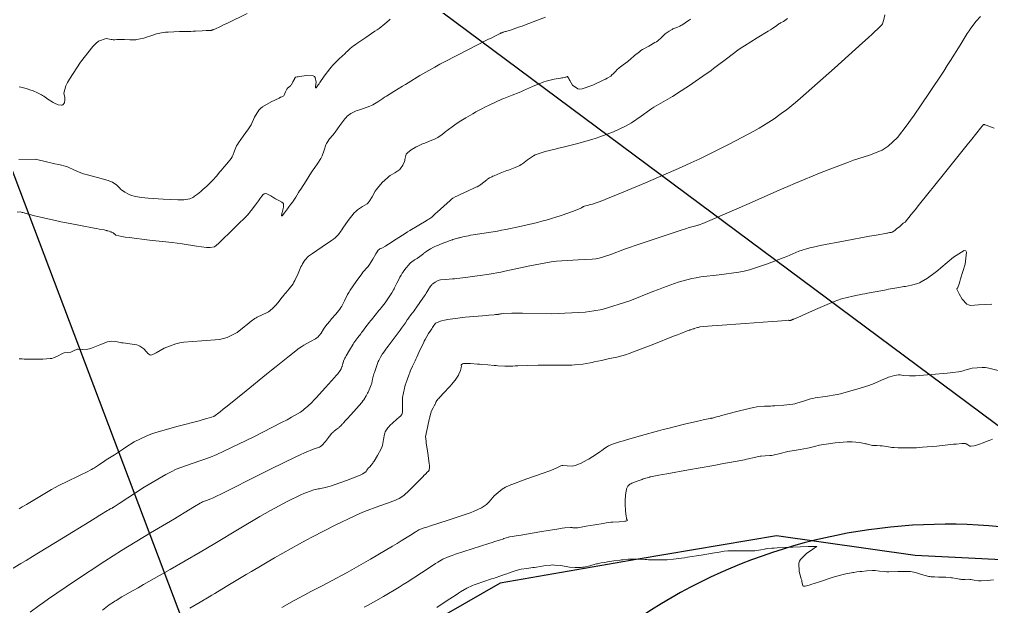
# Model space of a CAD drawing. Header units: millimetres. Extents: x 837477 to 838477, y 1189014 to 1191014.
# Drawn here: x 837580.4 to 837781.7, y 1190200.3 to 1190321.9 of the extents above; entities that cross this region are included whole.
import ezdxf

# ---------------------------------------------------------------- set-up
doc = ezdxf.new("R2010")
doc.units = ezdxf.units.MM
doc.header["$LTSCALE"] = 0.3
doc.layers.add('COTAS 10', color=252, linetype='Continuous', lineweight=9)
doc.layers.add('LINEA_DE_CEROS', color=61, linetype='Continuous')
doc.layers.add('VIA_Curvas', color=7, linetype='Continuous')

msp = doc.modelspace()

# ---------------------------------------------------------------- linework, layer by layer
at = {"layer": 'COTAS 10'}
for points in [[(837578.188, 1190207.7), (837580.732, 1190209.224), (837581.834, 1190209.894), (837583.109, 1190210.672), (837589.149, 1190214.375), (837594.967, 1190217.951), (837596.101, 1190218.648), (837597.029, 1190219.217), (837598.659, 1190220.216), (837598.917, 1190220.366), (837598.98, 1190220.401), (837599.039, 1190220.433), (837599.22, 1190220.525), (837599.364, 1190220.592), (837599.399, 1190220.609), (837599.431, 1190220.624), (837599.531, 1190220.673), (837599.617, 1190220.719), (837599.665, 1190220.747), (837599.75, 1190220.803), (837599.841, 1190220.864), (837599.868, 1190220.882), (837599.896, 1190220.901), (837600.005, 1190220.971), (837601.035, 1190221.639), (837606.263, 1190225.029), (837610.697, 1190227.674), (837611.8, 1190228.245), (837612.849, 1190228.745), (837616.187, 1190229.964), (837619.96, 1190231.271), (837621.283, 1190231.826), (837622.726, 1190232.465), (837628.943, 1190235.468), (837634.681, 1190238.408), (837635.822, 1190239.007), (837636.769, 1190239.512), (837638.571, 1190240.559), (837639.124, 1190241.008), (837639.283, 1190241.137), (837639.445, 1190241.267), (837640.049, 1190241.754), (837640.999, 1190242.656), (837641.378, 1190243.048), (837641.808, 1190243.502), (837643.781, 1190245.658), (837645.651, 1190247.756), (837646.017, 1190248.173), (837646.316, 1190248.52), (837646.845, 1190249.182), (837646.943, 1190249.385), (837646.97, 1190249.443), (837646.998, 1190249.501), (837647.095, 1190249.716), (837647.185, 1190249.943), (837647.206, 1190250.009), (837647.227, 1190250.076), (837647.289, 1190250.332), (837647.357, 1190250.619), (837647.381, 1190250.706), (837647.408, 1190250.796), (837647.522, 1190251.151), (837647.784, 1190251.72), (837647.903, 1190251.946), (837648.043, 1190252.202), (837648.717, 1190253.373), (837649.477, 1190254.611), (837649.671, 1190254.909), (837649.858, 1190255.187), (837650.472, 1190256.033), (837651.072, 1190256.803), (837651.249, 1190257.035), (837651.432, 1190257.274), (837652.133, 1190258.203), (837652.875, 1190259.173), (837653.083, 1190259.437), (837653.293, 1190259.7), (837654.059, 1190260.636), (837654.843, 1190261.596), (837655.063, 1190261.874), (837655.285, 1190262.158), (837656.098, 1190263.226), (837656.815, 1190264.213), (837656.977, 1190264.445), (837657.123, 1190264.66), (837657.515, 1190265.285), (837657.849, 1190265.9), (837657.957, 1190266.108), (837658.073, 1190266.332), (837658.551, 1190267.275), (837659.002, 1190268.169), (837659.1, 1190268.362), (837659.188, 1190268.531), (837659.409, 1190268.943), (837659.653, 1190269.316), (837659.755, 1190269.46), (837659.872, 1190269.622), (837660.416, 1190270.353), (837661.005, 1190271.084), (837661.15, 1190271.246), (837661.287, 1190271.389), (837661.715, 1190271.758), (837662.059, 1190271.982), (837662.142, 1190272.033), (837662.221, 1190272.08), (837662.463, 1190272.213), (837662.758, 1190272.397), (837662.87, 1190272.476), (837662.995, 1190272.569), (837663.559, 1190273.006), (837664.102, 1190273.434), (837664.215, 1190273.521), (837664.31, 1190273.594), (837664.519, 1190273.744), (837664.736, 1190273.873), (837664.837, 1190273.933), (837664.956, 1190274.004), (837665.532, 1190274.349), (837666.139, 1190274.701), (837666.277, 1190274.777), (837666.402, 1190274.844), (837666.744, 1190275.005), (837667.134, 1190275.154), (837667.288, 1190275.213), (837667.464, 1190275.279), (837668.266, 1190275.582), (837669.065, 1190275.884), (837669.238, 1190275.949), (837669.39, 1190276.007), (837669.764, 1190276.152), (837670.045, 1190276.252), (837670.138, 1190276.282), (837670.237, 1190276.312), (837670.65, 1190276.431), (837671.168, 1190276.572), (837671.334, 1190276.617), (837671.509, 1190276.664), (837672.22, 1190276.855), (837673.363, 1190277.095), (837673.81, 1190277.174), (837674.313, 1190277.257), (837676.604, 1190277.604), (837679.409, 1190278.056), (837680.237, 1190278.207), (837681.087, 1190278.369), (837684.344, 1190279.045), (837687.678, 1190279.846), (837688.576, 1190280.086), (837689.464, 1190280.335), (837692.583, 1190281.3), (837695.081, 1190282.16), (837695.578, 1190282.342), (837695.99, 1190282.5), (837696.775, 1190282.867), (837697.04, 1190283.053), (837697.125, 1190283.097), (837697.215, 1190283.137), (837697.582, 1190283.255), (837698.049, 1190283.368), (837698.202, 1190283.405), (837698.366, 1190283.445), (837699.046, 1190283.613), (837701.18, 1190284.404), (837702.261, 1190284.837), (837703.555, 1190285.363), (837710, 1190288.035), (837717.448, 1190291.266), (837719.374, 1190292.145), (837721.242, 1190293.017), (837727.497, 1190296.109), (837732.473, 1190298.76), (837733.535, 1190299.354), (837734.459, 1190299.887), (837736.655, 1190301.307), (837737.83, 1190302.205), (837738.111, 1190302.41), (837738.373, 1190302.595), (837739.158, 1190303.106), (837741.092, 1190304.673), (837742.078, 1190305.525), (837743.26, 1190306.558), (837749.156, 1190311.799), (837754.958, 1190317.01), (837756.08, 1190318.024), (837756.993, 1190318.852), (837758.544, 1190320.297), (837758.7, 1190320.49), (837758.734, 1190320.53), (837758.764, 1190320.563), (837758.839, 1190320.634), (837758.891, 1190320.676), (837758.906, 1190320.692), (837758.921, 1190320.71), (837758.979, 1190320.787), (837759.038, 1190320.887), (837759.053, 1190320.918), (837759.069, 1190320.951), (837759.125, 1190321.083), (837759.231, 1190321.436), (837759.278, 1190321.608), (837759.333, 1190321.812), (837759.597, 1190322.819)], [(837579.93, 1190281.929), (837580.583, 1190282.004), (837580.982, 1190281.91), (837581.072, 1190281.889), (837581.153, 1190281.871), (837581.372, 1190281.827), (837581.537, 1190281.785), (837581.585, 1190281.769), (837581.633, 1190281.75), (837581.814, 1190281.664), (837582.478, 1190281.466), (837582.831, 1190281.377), (837583.257, 1190281.272), (837585.407, 1190280.768), (837588.18, 1190280.16), (837588.999, 1190279.99), (837589.841, 1190279.818), (837593.067, 1190279.191), (837595.866, 1190278.665), (837596.438, 1190278.558), (837596.923, 1190278.467), (837597.942, 1190278.278), (837598.375, 1190278.185), (837598.49, 1190278.156), (837598.603, 1190278.125), (837598.994, 1190278), (837599.347, 1190277.866), (837599.436, 1190277.829), (837599.521, 1190277.792), (837599.796, 1190277.66), (837600.041, 1190277.511), (837600.107, 1190277.463), (837600.173, 1190277.413), (837600.404, 1190277.209), (837601.606, 1190276.919), (837602.283, 1190276.815), (837603.11, 1190276.7), (837607.34, 1190276.197), (837611.999, 1190275.652), (837613.096, 1190275.512), (837614.11, 1190275.375), (837617.075, 1190274.917), (837619.118, 1190274.638), (837619.551, 1190274.615), (837619.926, 1190274.616), (837620.8, 1190274.812), (837621.619, 1190275.506), (837621.959, 1190275.82), (837622.348, 1190276.187), (837624.165, 1190277.955), (837625.921, 1190279.687), (837626.272, 1190280.032), (837626.564, 1190280.319), (837627.134, 1190280.87), (837627.292, 1190281.015), (837627.324, 1190281.046), (837627.352, 1190281.072), (837627.415, 1190281.136), (837627.509, 1190281.246), (837627.558, 1190281.302), (837627.616, 1190281.369), (837627.907, 1190281.703), (837628.332, 1190282.22), (837628.475, 1190282.402), (837628.628, 1190282.601), (837629.274, 1190283.46), (837629.913, 1190284.325), (837630.062, 1190284.528), (837630.199, 1190284.715), (837630.593, 1190285.259), (837630.898, 1190285.612), (837630.979, 1190285.678), (837631.058, 1190285.73), (837631.331, 1190285.806), (837631.659, 1190285.725), (837631.773, 1190285.679), (837631.897, 1190285.622), (837632.43, 1190285.328), (837633.055, 1190284.961), (837633.237, 1190284.858), (837633.423, 1190284.754), (837634.129, 1190284.372), (837634.718, 1190284.028), (837634.83, 1190283.948), (837634.921, 1190283.874), (837635.065, 1190283.662), (837635.063, 1190283.468), (837635.062, 1190283.405), (837635.06, 1190283.339), (837635.048, 1190283.07), (837634.99, 1190282.674), (837634.959, 1190282.529), (837634.921, 1190282.368), (837634.727, 1190281.659), (837634.669, 1190281.189), (837634.716, 1190281.18), (837634.791, 1190281.223), (837635.288, 1190281.814), (837635.902, 1190282.655), (837636.05, 1190282.855), (837636.189, 1190283.042), (837636.609, 1190283.599), (837636.979, 1190284.108), (837637.085, 1190284.263), (837637.193, 1190284.426), (837637.599, 1190285.065), (837638.181, 1190285.999), (837638.4, 1190286.347), (837638.646, 1190286.734), (837639.742, 1190288.453), (837640.886, 1190290.213), (837641.162, 1190290.626), (837641.419, 1190291.005), (837642.198, 1190292.106), (837642.794, 1190293.057), (837642.937, 1190293.343), (837643.07, 1190293.639), (837643.466, 1190294.79), (837643.848, 1190295.887), (837643.97, 1190296.15), (837644.1, 1190296.394), (837644.633, 1190297.125), (837645.312, 1190297.928), (837645.535, 1190298.217), (837645.774, 1190298.535), (837646.761, 1190299.926), (837647.77, 1190301.269), (837648.021, 1190301.557), (837648.261, 1190301.809), (837649.029, 1190302.417), (837649.853, 1190302.8), (837650.127, 1190302.91), (837650.423, 1190303.021), (837651.658, 1190303.437), (837652.941, 1190303.907), (837653.266, 1190304.051), (837653.578, 1190304.202), (837654.595, 1190304.801), (837655.667, 1190305.515), (837656.014, 1190305.739), (837656.382, 1190305.973), (837657.892, 1190306.914), (837659.728, 1190308.038), (837660.301, 1190308.389), (837660.903, 1190308.756), (837663.312, 1190310.223), (837666.409, 1190312.001), (837667.444, 1190312.565), (837668.557, 1190313.16), (837673.216, 1190315.564), (837677.387, 1190317.669), (837678.19, 1190318.074), (837678.842, 1190318.403), (837679.928, 1190318.949), (837680.021, 1190318.99), (837680.073, 1190319.012), (837680.166, 1190319.047), (837680.267, 1190319.086), (837680.298, 1190319.099), (837680.33, 1190319.113), (837680.456, 1190319.171), (837680.585, 1190319.226), (837680.653, 1190319.248), (837680.767, 1190319.275), (837681.036, 1190319.343), (837681.166, 1190319.38), (837681.321, 1190319.424), (837682.084, 1190319.649), (837683.754, 1190320.224), (837684.482, 1190320.489), (837685.324, 1190320.8), (837689.323, 1190322.307)], [(837657.194, 1190321.928), (837656.964, 1190321.717), (837656.065, 1190320.931), (837654.876, 1190320.009), (837654.464, 1190319.711), (837654.015, 1190319.395), (837652.094, 1190318.102), (837650.287, 1190316.892), (837649.911, 1190316.63), (837649.588, 1190316.398), (837648.868, 1190315.82), (837648.299, 1190315.27), (837648.072, 1190315.055), (837647.814, 1190314.814), (837646.631, 1190313.717), (837645.313, 1190312.392), (837644.971, 1190312.008), (837644.639, 1190311.615), (837643.52, 1190310.131), (837642.626, 1190308.828), (837642.436, 1190308.55), (837642.27, 1190308.307), (837641.876, 1190307.727), (837641.729, 1190307.695), (837641.718, 1190307.797), (837641.721, 1190307.948), (837641.839, 1190308.892), (837641.657, 1190309.862), (837641.469, 1190310.028), (837641.223, 1190310.149), (837639.838, 1190310.218), (837638.406, 1190310.03), (837638.129, 1190309.991), (837637.905, 1190309.956), (837637.53, 1190309.876), (837637.434, 1190309.704), (837637.386, 1190309.611), (837637.328, 1190309.5), (837637.044, 1190308.935), (837636.705, 1190308.348), (837636.613, 1190308.223), (837636.521, 1190308.113), (837636.198, 1190307.853), (837635.896, 1190307.607), (837635.818, 1190307.507), (837635.742, 1190307.394), (837635.487, 1190306.87), (837635.291, 1190306.372), (837635.252, 1190306.275), (837635.22, 1190306.196), (837635.16, 1190306.057), (837634.741, 1190305.853), (837634.483, 1190305.732), (837634.164, 1190305.584), (837632.496, 1190304.816), (837630.714, 1190303.747), (837630.321, 1190303.408), (837629.973, 1190303.051), (837629.08, 1190301.606), (837628.356, 1190300.056), (837628.114, 1190299.632), (837627.854, 1190299.21), (837626.764, 1190297.707), (837625.751, 1190296.332), (837625.54, 1190295.991), (837625.359, 1190295.667), (837624.953, 1190294.641), (837624.582, 1190293.674), (837624.422, 1190293.387), (837624.238, 1190293.092), (837623.366, 1190291.958), (837622.403, 1190290.846), (837622.161, 1190290.565), (837621.929, 1190290.295), (837621.183, 1190289.42), (837620.464, 1190288.619), (837620.251, 1190288.397), (837620.031, 1190288.175), (837619.186, 1190287.37), (837618.356, 1190286.624), (837618.146, 1190286.438), (837617.946, 1190286.262), (837617.294, 1190285.702), (837616.684, 1190285.245), (837616.509, 1190285.135), (837616.332, 1190285.031), (837615.674, 1190284.714), (837614.418, 1190284.537), (837613.864, 1190284.522), (837613.221, 1190284.522), (837610.153, 1190284.643), (837607.041, 1190284.86), (837606.37, 1190284.921), (837605.782, 1190284.981), (837604.344, 1190285.201), (837603.473, 1190285.471), (837603.242, 1190285.563), (837603.016, 1190285.663), (837602.233, 1190286.086), (837601.525, 1190286.593), (837601.345, 1190286.746), (837601.173, 1190286.904), (837600.607, 1190287.518), (837599.672, 1190288.157), (837599.267, 1190288.331), (837598.797, 1190288.504), (837596.572, 1190289.118), (837594.214, 1190289.73), (837593.661, 1190289.902), (837593.151, 1190290.075), (837591.672, 1190290.709), (837590.508, 1190291.26), (837590.197, 1190291.381), (837589.89, 1190291.488), (837588.826, 1190291.758), (837587.42, 1190292.043), (837586.899, 1190292.158), (837586.321, 1190292.29), (837583.754, 1190292.898), (837580.273, 1190292.829)], [(837580.35, 1190220.584), (837581.012, 1190220.973), (837581.396, 1190221.202), (837581.868, 1190221.483), (837584.298, 1190222.937), (837587.083, 1190224.554), (837587.778, 1190224.939), (837588.44, 1190225.296), (837590.559, 1190226.359), (837592.294, 1190227.172), (837592.715, 1190227.372), (837593.111, 1190227.561), (837594.323, 1190228.154), (837595.364, 1190228.713), (837595.652, 1190228.88), (837595.939, 1190229.053), (837596.972, 1190229.723), (837598.073, 1190230.466), (837598.403, 1190230.684), (837598.743, 1190230.909), (837600.064, 1190231.766), (837601.54, 1190232.716), (837601.979, 1190232.999), (837602.43, 1190233.291), (837604.168, 1190234.417), (837606.669, 1190235.631), (837607.602, 1190235.979), (837608.638, 1190236.332), (837613.248, 1190237.647), (837617.596, 1190238.779), (837618.468, 1190239.016), (837619.196, 1190239.221), (837620.624, 1190239.684), (837621.949, 1190240.643), (837622.611, 1190241.161), (837623.401, 1190241.787), (837627.323, 1190244.959), (837631.595, 1190248.439), (837632.605, 1190249.26), (837633.541, 1190250.019), (837636.3, 1190252.247), (837638.353, 1190253.807), (837638.844, 1190254.145), (837639.301, 1190254.443), (837640.672, 1190255.181), (837641.707, 1190255.739), (837641.952, 1190255.923), (837642.179, 1190256.12), (837642.851, 1190256.938), (837643.383, 1190257.769), (837643.522, 1190257.975), (837643.658, 1190258.17), (837644.119, 1190258.785), (837644.661, 1190259.432), (837644.847, 1190259.647), (837645.049, 1190259.878), (837645.909, 1190260.841), (837646.771, 1190261.917), (837646.974, 1190262.219), (837647.161, 1190262.522), (837647.707, 1190263.633), (837648.344, 1190264.924), (837648.588, 1190265.341), (837648.862, 1190265.784), (837650.095, 1190267.597), (837651.289, 1190269.221), (837651.537, 1190269.544), (837651.751, 1190269.813), (837652.225, 1190270.327), (837652.578, 1190270.714), (837652.714, 1190270.903), (837652.867, 1190271.127), (837653.559, 1190272.233), (837654.222, 1190273.333), (837654.357, 1190273.554), (837654.47, 1190273.74), (837654.703, 1190274.108), (837654.875, 1190274.255), (837654.95, 1190274.301), (837655.037, 1190274.348), (837655.449, 1190274.54), (837656.202, 1190274.944), (837656.503, 1190275.127), (837656.844, 1190275.34), (837658.413, 1190276.364), (837660.24, 1190277.553), (837660.745, 1190277.871), (837661.249, 1190278.183), (837663.066, 1190279.267), (837664.582, 1190280.165), (837664.897, 1190280.359), (837665.166, 1190280.531), (837665.759, 1190280.954), (837666.32, 1190281.463), (837666.568, 1190281.688), (837666.858, 1190281.95), (837668.241, 1190283.201), (837669.605, 1190284.406), (837669.882, 1190284.638), (837670.115, 1190284.827), (837670.595, 1190285.146), (837671.105, 1190285.342), (837671.358, 1190285.454), (837671.659, 1190285.591), (837673.15, 1190286.292), (837674.617, 1190286.992), (837674.904, 1190287.128), (837675.138, 1190287.239), (837675.55, 1190287.432), (837675.748, 1190287.562), (837675.846, 1190287.634), (837675.963, 1190287.722), (837676.544, 1190288.168), (837677.154, 1190288.637), (837677.29, 1190288.74), (837677.411, 1190288.831), (837677.727, 1190289.062), (837678.197, 1190289.301), (837678.414, 1190289.398), (837678.669, 1190289.508), (837679.907, 1190290.015), (837681.292, 1190290.555), (837681.64, 1190290.687), (837681.972, 1190290.81), (837683.044, 1190291.187), (837684.029, 1190291.63), (837684.307, 1190291.794), (837684.586, 1190291.977), (837685.614, 1190292.788), (837686.799, 1190293.618), (837687.178, 1190293.813), (837687.58, 1190293.993), (837689.214, 1190294.516), (837691.297, 1190295.02), (837691.982, 1190295.187), (837692.713, 1190295.367), (837695.743, 1190296.117), (837698.942, 1190297), (837699.78, 1190297.264), (837700.597, 1190297.536), (837703.376, 1190298.588), (837705.862, 1190299.755), (837706.495, 1190300.099), (837707.104, 1190300.453), (837709.102, 1190301.809), (837710.847, 1190303.085), (837711.297, 1190303.388), (837711.732, 1190303.67), (837713.181, 1190304.506), (837714.656, 1190305.324), (837715.108, 1190305.594), (837715.578, 1190305.882), (837717.43, 1190307.081), (837719.317, 1190308.349), (837719.809, 1190308.681), (837720.288, 1190309.005), (837721.908, 1190310.107), (837723.588, 1190311.301), (837724.104, 1190311.682), (837724.643, 1190312.087), (837726.773, 1190313.731), (837729.138, 1190315.483), (837729.824, 1190315.955), (837730.524, 1190316.421), (837733.165, 1190318.055), (837735.442, 1190319.41), (837735.912, 1190319.701), (837736.313, 1190319.955), (837737.18, 1190320.567), (837737.652, 1190320.929), (837737.803, 1190321.025), (837737.963, 1190321.121), (837738.614, 1190321.452), (837739.399, 1190322.018)], [(837627.538, 1190323.057), (837623.487, 1190321.11), (837622.69, 1190320.73), (837622.034, 1190320.418), (837620.841, 1190319.862), (837620.613, 1190319.771), (837620.566, 1190319.752), (837620.527, 1190319.736), (837620.443, 1190319.699), (837620.4, 1190319.679), (837620.386, 1190319.672), (837620.371, 1190319.666), (837620.309, 1190319.641), (837620.24, 1190319.618), (837620.221, 1190319.612), (837620.201, 1190319.608), (837620.127, 1190319.596), (837620.027, 1190319.587), (837619.991, 1190319.584), (837619.951, 1190319.582), (837619.775, 1190319.572), (837619.415, 1190319.551), (837619.259, 1190319.541), (837619.079, 1190319.529), (837618.225, 1190319.472), (837616.89, 1190319.41), (837616.407, 1190319.395), (837615.874, 1190319.381), (837613.539, 1190319.338), (837611.189, 1190319.241), (837610.647, 1190319.193), (837610.152, 1190319.135), (837608.755, 1190318.851), (837607.813, 1190318.546), (837607.605, 1190318.475), (837607.42, 1190318.411), (837606.943, 1190318.23), (837606.51, 1190318.083), (837606.353, 1190318.04), (837606.18, 1190317.996), (837605.423, 1190317.83), (837604.697, 1190317.691), (837604.545, 1190317.664), (837604.413, 1190317.642), (837604.111, 1190317.605), (837603.711, 1190317.615), (837603.517, 1190317.623), (837603.287, 1190317.633), (837602.156, 1190317.687), (837601.024, 1190317.725), (837600.793, 1190317.725), (837600.598, 1190317.72), (837600.192, 1190317.663), (837599.806, 1190317.648), (837599.623, 1190317.669), (837599.408, 1190317.701), (837598.355, 1190317.909), (837596.769, 1190317.328), (837596.217, 1190316.864), (837595.615, 1190316.267), (837593.036, 1190313.013), (837590.751, 1190309.524), (837590.336, 1190308.778), (837590.014, 1190308.128), (837589.639, 1190306.577), (837589.796, 1190305.713), (837589.811, 1190305.495), (837589.813, 1190305.288), (837589.717, 1190304.616), (837589.418, 1190304.179), (837589.292, 1190304.119), (837589.147, 1190304.085), (837588.467, 1190304.183), (837587.649, 1190304.527), (837587.416, 1190304.65), (837587.18, 1190304.783), (837586.308, 1190305.363), (837585.432, 1190305.965), (837585.195, 1190306.114), (837584.959, 1190306.254), (837584.125, 1190306.692), (837583.27, 1190307.058), (837583.022, 1190307.152), (837582.768, 1190307.243), (837581.809, 1190307.548), (837580.713, 1190307.828), (837580.373, 1190307.903)], [(837580.394, 1190251.616), (837580.969, 1190251.571), (837581.37, 1190251.558), (837581.47, 1190251.553), (837581.565, 1190251.547), (837581.869, 1190251.522), (837582.151, 1190251.507), (837582.233, 1190251.507), (837582.316, 1190251.509), (837582.63, 1190251.534), (837583.228, 1190251.56), (837583.49, 1190251.563), (837583.793, 1190251.564), (837585.239, 1190251.553), (837586.776, 1190251.642), (837587.137, 1190251.706), (837587.471, 1190251.787), (837588.442, 1190252.221), (837589.222, 1190252.663), (837589.434, 1190252.749), (837589.646, 1190252.819), (837590.399, 1190252.941), (837591.06, 1190253.014), (837591.214, 1190253.052), (837591.355, 1190253.1), (837591.758, 1190253.337), (837592.208, 1190253.548), (837592.378, 1190253.578), (837592.568, 1190253.596), (837593.419, 1190253.556), (837594.57, 1190253.623), (837594.95, 1190253.708), (837595.356, 1190253.822), (837597.04, 1190254.47), (837598.674, 1190255.093), (837599.049, 1190255.191), (837599.389, 1190255.256), (837600.337, 1190255.221), (837601.234, 1190254.996), (837601.542, 1190254.942), (837601.877, 1190254.891), (837603.303, 1190254.737), (837604.712, 1190254.489), (837605.036, 1190254.379), (837605.331, 1190254.252), (837606.16, 1190253.642), (837606.714, 1190253.035), (837606.835, 1190252.908), (837606.944, 1190252.8), (837607.221, 1190252.562), (837607.4, 1190252.459), (837607.446, 1190252.437), (837607.491, 1190252.417), (837607.641, 1190252.369), (837608.145, 1190252.569), (837608.413, 1190252.706), (837608.736, 1190252.879), (837610.367, 1190253.799), (837612.78, 1190254.736), (837613.597, 1190254.919), (837614.478, 1190255.069), (837618.197, 1190255.336), (837621.837, 1190255.632), (837622.668, 1190255.8), (837623.423, 1190256.006), (837625.512, 1190257.06), (837626.922, 1190258.209), (837627.249, 1190258.475), (837627.549, 1190258.718), (837628.403, 1190259.408), (837629.165, 1190259.934), (837629.407, 1190260.074), (837629.663, 1190260.212), (837630.698, 1190260.69), (837631.731, 1190261.193), (837631.984, 1190261.347), (837632.223, 1190261.507), (837632.971, 1190262.137), (837633.611, 1190262.831), (837633.782, 1190263.032), (837633.951, 1190263.237), (837634.541, 1190264.006), (837635.157, 1190264.812), (837635.343, 1190265.04), (837635.536, 1190265.27), (837636.287, 1190266.116), (837637.05, 1190267.117), (837637.25, 1190267.445), (837637.444, 1190267.794), (837638.106, 1190269.238), (837638.698, 1190270.633), (837638.848, 1190270.952), (837638.993, 1190271.241), (837639.468, 1190272.041), (837640.285, 1190272.83), (837640.646, 1190273.112), (837641.064, 1190273.422), (837643.062, 1190274.772), (837645.027, 1190276.092), (837645.426, 1190276.383), (837645.761, 1190276.642), (837646.447, 1190277.309), (837646.923, 1190278.036), (837647.127, 1190278.332), (837647.361, 1190278.67), (837648.464, 1190280.235), (837649.718, 1190281.796), (837650.047, 1190282.132), (837650.369, 1190282.425), (837651.464, 1190283.136), (837652.403, 1190283.712), (837652.625, 1190283.919), (837652.831, 1190284.148), (837653.442, 1190285.15), (837654.067, 1190286.293), (837654.283, 1190286.61), (837654.517, 1190286.928), (837655.518, 1190288.079), (837656.6, 1190289.093), (837656.886, 1190289.324), (837657.165, 1190289.534), (837658.123, 1190290.112), (837658.939, 1190290.625), (837659.129, 1190290.794), (837659.303, 1190290.974), (837659.8, 1190291.721), (837660.118, 1190292.483), (837660.18, 1190292.673), (837660.23, 1190292.853), (837660.314, 1190293.429), (837660.504, 1190293.959), (837660.621, 1190294.111), (837660.766, 1190294.265), (837661.522, 1190294.839), (837662.361, 1190295.352), (837662.56, 1190295.467), (837662.743, 1190295.571), (837663.28, 1190295.849), (837663.863, 1190296.095), (837664.075, 1190296.179), (837664.309, 1190296.269), (837665.335, 1190296.65), (837666.444, 1190297.125), (837666.73, 1190297.274), (837667.006, 1190297.431), (837667.929, 1190298.063), (837668.766, 1190298.719), (837668.989, 1190298.892), (837669.208, 1190299.06), (837669.967, 1190299.635), (837670.853, 1190300.256), (837671.152, 1190300.454), (837671.475, 1190300.663), (837672.837, 1190301.511), (837674.244, 1190302.346), (837674.595, 1190302.548), (837674.929, 1190302.736), (837675.996, 1190303.305), (837677.033, 1190303.819), (837677.347, 1190303.973), (837677.674, 1190304.131), (837678.952, 1190304.74), (837680.308, 1190305.348), (837680.683, 1190305.506), (837681.058, 1190305.659), (837682.409, 1190306.172), (837683.877, 1190306.741), (837684.324, 1190306.929), (837684.789, 1190307.13), (837686.618, 1190307.967), (837688.494, 1190308.76), (837688.989, 1190308.933), (837689.473, 1190309.087), (837691.136, 1190309.475), (837692.44, 1190309.688), (837692.699, 1190309.732), (837692.913, 1190309.769), (837693.319, 1190309.848), (837693.439, 1190309.886), (837693.475, 1190309.897), (837693.51, 1190309.91), (837693.645, 1190309.958), (837693.756, 1190309.998), (837693.776, 1190310.005), (837693.792, 1190310.01), (837693.811, 1190310.013), (837693.812, 1190310.011), (837693.858, 1190310.034), (837693.904, 1190310.035), (837693.916, 1190310.026), (837693.928, 1190310.014), (837693.97, 1190309.937), (837694.14, 1190309.614), (837694.233, 1190309.447), (837694.346, 1190309.245), (837694.921, 1190308.234), (837695.997, 1190307.486), (837696.426, 1190307.451), (837696.912, 1190307.49), (837699.141, 1190308.25), (837701.289, 1190309.299), (837701.724, 1190309.519), (837702.09, 1190309.709), (837702.835, 1190310.143), (837703.151, 1190310.425), (837703.246, 1190310.519), (837703.345, 1190310.62), (837703.73, 1190311.042), (837704.236, 1190311.546), (837704.411, 1190311.697), (837704.601, 1190311.855), (837705.417, 1190312.468), (837706.331, 1190313.153), (837706.584, 1190313.356), (837706.836, 1190313.564), (837707.749, 1190314.364), (837708.759, 1190315.177), (837709.074, 1190315.394), (837709.404, 1190315.606), (837710.722, 1190316.344), (837711.984, 1190317.051), (837712.279, 1190317.244), (837712.549, 1190317.436), (837713.327, 1190318.122), (837713.949, 1190318.74), (837714.121, 1190318.889), (837714.294, 1190319.029), (837714.915, 1190319.456), (837715.535, 1190319.792), (837715.706, 1190319.875), (837715.877, 1190319.954), (837716.494, 1190320.201), (837717.139, 1190320.483), (837717.327, 1190320.583), (837717.52, 1190320.693), (837718.254, 1190321.171), (837719.131, 1190321.753), (837719.415, 1190321.929)], [(837582.606, 1190199.178), (837584.471, 1190200.548), (837585.381, 1190201.184), (837586.461, 1190201.931), (837591.783, 1190205.557), (837598.114, 1190209.738), (837599.831, 1190210.835), (837601.531, 1190211.906), (837607.539, 1190215.557), (837612.531, 1190218.513), (837613.591, 1190219.147), (837614.51, 1190219.7), (837616.666, 1190221.03), (837617.8, 1190221.712), (837618.075, 1190221.857), (837618.334, 1190221.984), (837619.127, 1190222.282), (837620.066, 1190222.619), (837620.416, 1190222.77), (837620.806, 1190222.946), (837622.538, 1190223.791), (837625.281, 1190225.179), (837627.45, 1190226.276), (837632.538, 1190228.85), (837637.461, 1190231.276), (837638.498, 1190231.761), (837639.393, 1190232.164), (837641.452, 1190232.946), (837642.503, 1190233.336), (837642.764, 1190233.492), (837643.011, 1190233.67), (837643.795, 1190234.488), (837644.412, 1190235.321), (837644.554, 1190235.508), (837644.684, 1190235.677), (837645.047, 1190236.128), (837645.361, 1190236.454), (837645.459, 1190236.544), (837645.561, 1190236.632), (837645.971, 1190236.949), (837646.393, 1190237.265), (837646.502, 1190237.354), (837646.608, 1190237.443), (837646.967, 1190237.768), (837647.323, 1190238.127), (837647.427, 1190238.238), (837647.535, 1190238.354), (837647.946, 1190238.814), (837648.547, 1190239.494), (837648.775, 1190239.748), (837649.028, 1190240.032), (837650.163, 1190241.296), (837651.27, 1190242.581), (837651.507, 1190242.878), (837651.713, 1190243.149), (837652.205, 1190243.915), (837652.499, 1190244.525), (837652.58, 1190244.698), (837652.661, 1190244.872), (837652.955, 1190245.515), (837653.222, 1190246.196), (837653.287, 1190246.394), (837653.348, 1190246.596), (837653.534, 1190247.362), (837653.739, 1190248.22), (837653.811, 1190248.481), (837653.89, 1190248.752), (837654.232, 1190249.814), (837654.605, 1190250.826), (837654.704, 1190251.065), (837654.8, 1190251.287), (837655.13, 1190251.938), (837655.429, 1190252.424), (837655.505, 1190252.542), (837655.579, 1190252.651), (837655.82, 1190252.983), (837656.288, 1190253.596), (837656.504, 1190253.882), (837656.758, 1190254.219), (837657.987, 1190255.858), (837659.241, 1190257.55), (837659.51, 1190257.92), (837659.745, 1190258.248), (837660.312, 1190259.077), (837660.698, 1190259.663), (837660.819, 1190259.837), (837660.947, 1190260.016), (837661.458, 1190260.707), (837662.1, 1190261.57), (837662.309, 1190261.857), (837662.532, 1190262.166), (837663.451, 1190263.456), (837664.299, 1190264.678), (837664.477, 1190264.944), (837664.631, 1190265.178), (837664.98, 1190265.763), (837665.176, 1190266.127), (837665.233, 1190266.222), (837665.291, 1190266.314), (837665.507, 1190266.626), (837665.787, 1190266.938), (837665.885, 1190267.03), (837665.992, 1190267.124), (837666.451, 1190267.486), (837667.106, 1190267.803), (837667.337, 1190267.869), (837667.588, 1190267.925), (837668.673, 1190268.051), (837670.044, 1190268.154), (837670.476, 1190268.197), (837670.93, 1190268.245), (837672.761, 1190268.471), (837674.713, 1190268.736), (837675.245, 1190268.809), (837675.772, 1190268.882), (837677.644, 1190269.147), (837680.06, 1190269.564), (837680.93, 1190269.734), (837681.889, 1190269.927), (837686.078, 1190270.82), (837690.508, 1190271.65), (837691.617, 1190271.803), (837692.676, 1190271.923), (837696.078, 1190272.079), (837698.981, 1190272.211), (837699.725, 1190272.316), (837700.443, 1190272.45), (837702.821, 1190273.18), (837705.699, 1190274.287), (837706.732, 1190274.658), (837707.868, 1190275.059), (837712.821, 1190276.74), (837717.405, 1190278.246), (837718.307, 1190278.535), (837719.05, 1190278.769), (837720.406, 1190279.155), (837720.821, 1190279.238), (837720.971, 1190279.282), (837721.135, 1190279.333), (837721.854, 1190279.594), (837723.822, 1190280.43), (837724.774, 1190280.844), (837725.903, 1190281.338), (837731.449, 1190283.784), (837737.81, 1190286.562), (837739.453, 1190287.267), (837741.044, 1190287.942), (837746.364, 1190290.147), (837750.929, 1190291.931), (837752.045, 1190292.341), (837753.098, 1190292.715), (837756.364, 1190293.764), (837758.988, 1190294.815), (837759.635, 1190295.191), (837760.248, 1190295.604), (837762.177, 1190297.4), (837764.216, 1190300.038), (837764.898, 1190300.982), (837765.631, 1190302.017), (837768.704, 1190306.527), (837771.762, 1190311.17), (837772.485, 1190312.29), (837773.155, 1190313.339), (837775.13, 1190316.527), (837776.635, 1190318.948), (837777.008, 1190319.513), (837777.363, 1190320.032), (837778.489, 1190321.524), (837779.338, 1190322.475)], [(837597.632, 1190199.613), (837599.004, 1190200.674), (837599.883, 1190201.247), (837600.161, 1190201.421), (837600.455, 1190201.602), (837601.641, 1190202.315), (837603.956, 1190203.651), (837604.961, 1190204.226), (837606.125, 1190204.889), (837611.641, 1190208.025), (837617.806, 1190211.566), (837619.378, 1190212.486), (837620.892, 1190213.379), (837625.873, 1190216.384), (837630.205, 1190218.981), (837631.31, 1190219.618), (837632.373, 1190220.218), (837635.873, 1190222.087), (837638.677, 1190223.447), (837639.301, 1190223.726), (837639.86, 1190223.963), (837641.332, 1190224.469), (837642.289, 1190224.674), (837642.523, 1190224.721), (837642.744, 1190224.764), (837643.433, 1190224.886), (837644.519, 1190225.181), (837644.991, 1190225.333), (837645.537, 1190225.517), (837648.129, 1190226.433), (837650.627, 1190227.397), (837651.115, 1190227.609), (837651.515, 1190227.798), (837652.22, 1190228.283), (837652.342, 1190228.575), (837652.374, 1190228.641), (837652.405, 1190228.701), (837652.51, 1190228.866), (837652.623, 1190228.993), (837652.659, 1190229.029), (837652.697, 1190229.065), (837652.85, 1190229.201), (837653.012, 1190229.346), (837653.056, 1190229.388), (837653.099, 1190229.431), (837653.25, 1190229.594), (837653.542, 1190230.003), (837653.673, 1190230.202), (837653.827, 1190230.437), (837654.567, 1190231.593), (837655.291, 1190232.949), (837655.435, 1190233.309), (837655.555, 1190233.664), (837655.783, 1190234.891), (837655.958, 1190235.982), (837656.044, 1190236.25), (837656.147, 1190236.505), (837656.653, 1190237.301), (837657.303, 1190237.995), (837657.495, 1190238.184), (837657.694, 1190238.371), (837658.455, 1190239.039), (837659.106, 1190239.589), (837659.234, 1190239.703), (837659.34, 1190239.8), (837659.534, 1190240.012), (837659.583, 1190240.119), (837659.611, 1190240.179), (837659.664, 1190240.293), (837659.701, 1190240.614), (837659.706, 1190240.776), (837659.707, 1190240.969), (837659.691, 1190241.927), (837659.701, 1190243.043), (837659.719, 1190243.335), (837659.743, 1190243.619), (837659.888, 1190244.585), (837660.119, 1190245.554), (837660.199, 1190245.841), (837660.285, 1190246.135), (837660.652, 1190247.264), (837661.078, 1190248.414), (837661.202, 1190248.722), (837661.328, 1190249.025), (837661.804, 1190250.084), (837662.337, 1190251.216), (837662.499, 1190251.567), (837662.667, 1190251.934), (837663.328, 1190253.391), (837664.031, 1190254.868), (837664.225, 1190255.246), (837664.42, 1190255.611), (837665.124, 1190256.82), (837665.775, 1190257.834), (837665.936, 1190258.075), (837666.089, 1190258.3), (837666.571, 1190258.972), (837667.772, 1190259.503), (837668.379, 1190259.638), (837669.104, 1190259.769), (837672.71, 1190260.201), (837676.293, 1190260.525), (837677.004, 1190260.589), (837677.592, 1190260.641), (837678.7, 1190260.732), (837678.985, 1190260.75), (837679.055, 1190260.755), (837679.122, 1190260.761), (837679.33, 1190260.784), (837679.511, 1190260.809), (837679.56, 1190260.815), (837679.609, 1190260.822), (837679.782, 1190260.847), (837680.006, 1190260.885), (837680.086, 1190260.901), (837680.175, 1190260.919), (837680.563, 1190261.002), (837682.364, 1190261.051), (837683.344, 1190261.048), (837684.532, 1190261.037), (837690.563, 1190260.939), (837697.548, 1190261.257), (837699.338, 1190261.508), (837701.066, 1190261.831), (837706.79, 1190263.587), (837711.558, 1190265.535), (837712.685, 1190265.979), (837713.727, 1190266.381), (837716.79, 1190267.486), (837719.624, 1190268.223), (837720.521, 1190268.392), (837721.468, 1190268.547), (837725.296, 1190268.98), (837729.353, 1190269.531), (837730.444, 1190269.759), (837731.521, 1190270.021), (837735.296, 1190271.239), (837738.528, 1190272.514), (837739.264, 1190272.81), (837739.93, 1190273.082), (837741.759, 1190273.859), (837744.07, 1190274.572), (837745.041, 1190274.804), (837746.155, 1190275.05), (837751.37, 1190276.062), (837756.384, 1190276.966), (837757.37, 1190277.145), (837758.182, 1190277.292), (837759.664, 1190277.562), (837759.978, 1190277.622), (837760.054, 1190277.636), (837760.125, 1190277.649), (837760.341, 1190277.687), (837760.533, 1190277.719), (837760.589, 1190277.729), (837760.645, 1190277.74), (837760.858, 1190277.781), (837761.077, 1190277.844), (837761.138, 1190277.868), (837761.198, 1190277.896), (837761.414, 1190278.021), (837761.732, 1190278.263), (837761.857, 1190278.365), (837761.997, 1190278.482), (837762.634, 1190279.029), (837763.254, 1190279.559), (837763.384, 1190279.665), (837763.496, 1190279.753), (837763.748, 1190279.926), (837765.045, 1190281.462), (837765.815, 1190282.41), (837766.763, 1190283.584), (837771.672, 1190289.713), (837776.593, 1190295.874), (837777.548, 1190297.069), (837778.326, 1190298.043), (837779.666, 1190299.713), (837779.825, 1190299.904), (837779.858, 1190299.946), (837779.887, 1190299.982), (837779.953, 1190300.07), (837779.994, 1190300.113), (837780.006, 1190300.121), (837780.019, 1190300.127), (837780.071, 1190300.135), (837780.18, 1190300.102), (837780.229, 1190300.083), (837780.286, 1190300.06), (837780.561, 1190299.94), (837781.628, 1190299.557), (837782.185, 1190299.367)], [(837615.68, 1190200.019), (837617.815, 1190201.24), (837619.686, 1190202.325), (837620.26, 1190202.666), (837620.859, 1190203.025), (837623.226, 1190204.466), (837626.297, 1190206.321), (837627.339, 1190206.94), (837628.465, 1190207.605), (837633.226, 1190210.39), (837638.374, 1190213.305), (837639.744, 1190214.052), (837641.09, 1190214.774), (837645.75, 1190217.164), (837649.877, 1190219.123), (837650.887, 1190219.572), (837651.839, 1190219.982), (837654.797, 1190221.125), (837657.018, 1190221.902), (837657.506, 1190222.079), (837657.938, 1190222.241), (837659.038, 1190222.689), (837659.998, 1190223.345), (837660.343, 1190223.638), (837660.721, 1190223.978), (837662.368, 1190225.608), (837663.896, 1190227.185), (837664.199, 1190227.493), (837664.449, 1190227.744), (837664.917, 1190228.185), (837665.048, 1190228.284), (837665.085, 1190228.32), (837665.124, 1190228.359), (837665.266, 1190228.531), (837665.306, 1190229.198), (837665.28, 1190229.549), (837665.237, 1190229.973), (837664.947, 1190232.105), (837664.637, 1190234.222), (837664.581, 1190234.637), (837664.539, 1190234.977), (837664.496, 1190235.585), (837664.595, 1190235.986), (837664.642, 1190236.195), (837664.699, 1190236.448), (837664.974, 1190237.716), (837665.255, 1190239.03), (837665.315, 1190239.311), (837665.367, 1190239.556), (837665.491, 1190240.145), (837665.622, 1190240.563), (837665.679, 1190240.701), (837665.745, 1190240.848), (837666.057, 1190241.46), (837666.354, 1190242.006), (837666.41, 1190242.111), (837666.456, 1190242.197), (837666.528, 1190242.342), (837666.528, 1190242.361), (837666.529, 1190242.365), (837666.53, 1190242.377), (837666.533, 1190242.388), (837666.534, 1190242.391), (837666.535, 1190242.395), (837666.539, 1190242.408), (837666.57, 1190242.475), (837666.587, 1190242.511), (837666.608, 1190242.556), (837666.717, 1190242.785), (837667.049, 1190243.237), (837667.211, 1190243.423), (837667.404, 1190243.635), (837668.35, 1190244.62), (837669.394, 1190245.719), (837669.647, 1190246.004), (837669.885, 1190246.28), (837670.615, 1190247.205), (837671.163, 1190248.036), (837671.286, 1190248.252), (837671.397, 1190248.463), (837671.692, 1190249.174), (837671.853, 1190249.769), (837671.878, 1190249.907), (837671.895, 1190250.032), (837671.888, 1190250.385), (837672.139, 1190250.589), (837672.32, 1190250.62), (837672.548, 1190250.641), (837673.771, 1190250.624), (837675.257, 1190250.526), (837675.651, 1190250.495), (837676.037, 1190250.463), (837677.369, 1190250.335), (837678.695, 1190250.218), (837679.077, 1190250.193), (837679.467, 1190250.171), (837680.931, 1190250.12), (837682.561, 1190250.116), (837683.055, 1190250.124), (837683.568, 1190250.136), (837685.574, 1190250.213), (837687.808, 1190250.286), (837688.464, 1190250.296), (837689.137, 1190250.301), (837691.7, 1190250.281), (837694.146, 1190250.289), (837694.743, 1190250.312), (837695.307, 1190250.343), (837697.055, 1190250.529), (837698.573, 1190250.795), (837698.991, 1190250.876), (837699.408, 1190250.96), (837700.907, 1190251.292), (837702.307, 1190251.607), (837702.662, 1190251.68), (837703.002, 1190251.747), (837704.112, 1190251.942), (837705.9, 1190252.453), (837706.668, 1190252.72), (837707.553, 1190253.042), (837711.736, 1190254.659), (837715.807, 1190256.274), (837716.622, 1190256.595), (837717.301, 1190256.862), (837718.629, 1190257.367), (837719.057, 1190257.511), (837719.168, 1190257.55), (837719.278, 1190257.588), (837719.649, 1190257.719), (837719.995, 1190257.838), (837720.088, 1190257.868), (837720.18, 1190257.897), (837720.504, 1190257.99), (837720.818, 1190258.072), (837720.904, 1190258.095), (837720.99, 1190258.117), (837721.298, 1190258.195), (837722.914, 1190258.358), (837723.824, 1190258.433), (837724.936, 1190258.521), (837730.622, 1190258.948), (837736.258, 1190259.358), (837737.338, 1190259.435), (837738.208, 1190259.496), (837739.617, 1190259.586), (837739.663, 1190259.574), (837739.676, 1190259.57), (837739.688, 1190259.567), (837739.73, 1190259.558), (837739.778, 1190259.551), (837739.794, 1190259.55), (837739.811, 1190259.549), (837739.882, 1190259.548), (837739.957, 1190259.553), (837739.976, 1190259.555), (837739.994, 1190259.558), (837740.055, 1190259.573), (837740.112, 1190259.589), (837740.128, 1190259.592), (837740.143, 1190259.596), (837740.198, 1190259.605), (837740.249, 1190259.616), (837740.262, 1190259.62), (837740.274, 1190259.624), (837740.315, 1190259.644), (837740.357, 1190259.669), (837740.385, 1190259.685), (837740.442, 1190259.716), (837740.506, 1190259.749), (837740.525, 1190259.758), (837740.544, 1190259.766), (837740.617, 1190259.796), (837740.701, 1190259.828), (837740.728, 1190259.838), (837740.757, 1190259.848), (837740.871, 1190259.889), (837741.69, 1190260.247), (837742.162, 1190260.457), (837742.742, 1190260.715), (837745.721, 1190262.048), (837749.059, 1190263.441), (837749.863, 1190263.737), (837750.617, 1190263.995), (837752.906, 1190264.6), (837754.876, 1190264.96), (837755.428, 1190265.063), (837755.983, 1190265.167), (837758.01, 1190265.555), (837759.869, 1190265.909), (837760.318, 1190265.991), (837760.739, 1190266.068), (837762.022, 1190266.29), (837763.159, 1190266.485), (837763.488, 1190266.544), (837763.823, 1190266.606), (837765.086, 1190266.848), (837766.384, 1190267.223), (837766.742, 1190267.368), (837767.099, 1190267.531), (837768.381, 1190268.271), (837769.991, 1190269.469), (837770.554, 1190269.92), (837771.168, 1190270.424), (837773.811, 1190272.678), (837775.983, 1190274.028), (837776.3, 1190273.962), (837776.495, 1190273.705), (837776.172, 1190271.189), (837775.261, 1190268.159), (837775.085, 1190267.578), (837774.942, 1190267.109), (837774.7, 1190266.345), (837774.673, 1190266.314), (837774.665, 1190266.306), (837774.657, 1190266.299), (837774.627, 1190266.278), (837774.59, 1190266.254), (837774.578, 1190266.245), (837774.565, 1190266.235), (837774.51, 1190266.191), (837774.476, 1190266.117), (837774.477, 1190266.088), (837774.481, 1190266.056), (837774.533, 1190265.909), (837774.743, 1190265.501), (837774.846, 1190265.305), (837774.97, 1190265.072), (837775.584, 1190263.926), (837776.556, 1190262.909), (837776.906, 1190262.756), (837777.291, 1190262.659), (837778.972, 1190262.775), (837781.682, 1190262.901)], [(837634.749, 1190200.145), (837637.319, 1190201.558), (837639.479, 1190202.772), (837640.099, 1190203.106), (837640.727, 1190203.439), (837643.075, 1190204.634), (837646.074, 1190206.204), (837647.113, 1190206.775), (837648.242, 1190207.404), (837653.075, 1190210.165), (837657.651, 1190212.836), (837658.618, 1190213.408), (837659.455, 1190213.908), (837661.397, 1190215.11), (837662.325, 1190215.722), (837662.523, 1190215.85), (837662.695, 1190215.961), (837663.105, 1190216.212), (837664.178, 1190216.597), (837664.768, 1190216.792), (837665.486, 1190217.026), (837669.134, 1190218.192), (837672.926, 1190219.444), (837673.733, 1190219.732), (837674.436, 1190219.996), (837676.096, 1190220.738), (837677.083, 1190221.476), (837677.361, 1190221.737), (837677.641, 1190222.022), (837678.67, 1190223.256), (837680.346, 1190224.646), (837681.034, 1190225.03), (837681.819, 1190225.414), (837685.466, 1190226.796), (837689.038, 1190227.993), (837689.776, 1190228.261), (837690.405, 1190228.501), (837691.773, 1190229.135), (837692.488, 1190229.457), (837692.705, 1190229.5), (837692.931, 1190229.523), (837693.817, 1190229.44), (837694.831, 1190229.398), (837695.137, 1190229.447), (837695.455, 1190229.523), (837696.696, 1190230.016), (837697.952, 1190230.684), (837698.279, 1190230.87), (837698.596, 1190231.056), (837699.669, 1190231.731), (837700.577, 1190232.352), (837700.791, 1190232.504), (837700.989, 1190232.648), (837701.569, 1190233.096), (837702.135, 1190233.476), (837702.325, 1190233.578), (837702.529, 1190233.677), (837703.384, 1190234.021), (837704.85, 1190234.486), (837705.439, 1190234.661), (837706.108, 1190234.857), (837709.185, 1190235.732), (837712.734, 1190236.7), (837713.7, 1190236.954), (837714.659, 1190237.202), (837718.065, 1190238.048), (837720.865, 1190238.715), (837721.443, 1190238.85), (837721.935, 1190238.963), (837722.997, 1190239.193), (837723.44, 1190239.271), (837723.541, 1190239.289), (837723.633, 1190239.306), (837723.887, 1190239.352), (837724.738, 1190239.57), (837725.205, 1190239.694), (837725.774, 1190239.845), (837728.667, 1190240.625), (837731.741, 1190241.393), (837732.423, 1190241.537), (837733.033, 1190241.652), (837734.625, 1190241.82), (837735.918, 1190241.832), (837736.338, 1190241.848), (837736.785, 1190241.87), (837738.625, 1190241.997), (837740.484, 1190242.227), (837740.943, 1190242.315), (837741.378, 1190242.413), (837742.749, 1190242.853), (837744.181, 1190243.313), (837744.654, 1190243.423), (837745.161, 1190243.527), (837747.271, 1190243.841), (837749.684, 1190244.226), (837750.382, 1190244.375), (837751.094, 1190244.541), (837753.772, 1190245.296), (837756.237, 1190246.113), (837756.813, 1190246.319), (837757.344, 1190246.516), (837758.876, 1190247.158), (837760.036, 1190247.67), (837760.332, 1190247.786), (837760.617, 1190247.891), (837761.552, 1190248.177), (837762.361, 1190248.307), (837762.566, 1190248.314), (837762.762, 1190248.307), (837763.403, 1190248.177), (837764.649, 1190248.075), (837765.226, 1190248.086), (837765.905, 1190248.114), (837769.195, 1190248.358), (837772.456, 1190248.66), (837773.115, 1190248.724), (837773.668, 1190248.78), (837774.788, 1190248.914), (837775.492, 1190249.076), (837775.783, 1190249.149), (837776.117, 1190249.235), (837777.669, 1190249.648), (837779.723, 1190249.843), (837780.373, 1190249.792), (837781.058, 1190249.695), (837783.823, 1190248.962)], [(837781.85, 1190234.991), (837781.137, 1190234.702), (837780.932, 1190234.62), (837780.724, 1190234.537), (837779.942, 1190234.231), (837779.162, 1190233.946), (837778.954, 1190233.877), (837778.75, 1190233.811), (837778.045, 1190233.606), (837777.433, 1190233.523), (837777.289, 1190233.534), (837777.154, 1190233.56), (837776.759, 1190233.778), (837776.369, 1190234.018), (837776.238, 1190234.058), (837776.098, 1190234.087), (837775.507, 1190234.096), (837774.314, 1190233.974), (837773.794, 1190233.921), (837773.191, 1190233.858), (837770.328, 1190233.562), (837767.386, 1190233.287), (837766.734, 1190233.238), (837766.152, 1190233.201), (837764.639, 1190233.165), (837763.643, 1190233.196), (837763.388, 1190233.201), (837763.142, 1190233.205), (837762.328, 1190233.205), (837761.511, 1190233.232), (837761.264, 1190233.253), (837761.006, 1190233.28), (837760, 1190233.425), (837759.027, 1190233.569), (837758.79, 1190233.595), (837758.568, 1190233.615), (837757.887, 1190233.635), (837757.31, 1190233.652), (837757.154, 1190233.669), (837757, 1190233.691), (837756.457, 1190233.817), (837755.802, 1190233.99), (837755.577, 1190234.042), (837755.334, 1190234.096), (837754.299, 1190234.307), (837752.827, 1190234.424), (837752.308, 1190234.419), (837751.741, 1190234.398), (837749.291, 1190234.187), (837746.951, 1190233.884), (837746.454, 1190233.804), (837746.022, 1190233.727), (837745.004, 1190233.466), (837744.194, 1190233.222), (837743.893, 1190233.155), (837743.558, 1190233.088), (837742.069, 1190232.852), (837740.387, 1190232.582), (837739.93, 1190232.495), (837739.477, 1190232.402), (837737.871, 1190232.022), (837736.441, 1190231.691), (837736.097, 1190231.63), (837735.777, 1190231.581), (837734.814, 1190231.515), (837733.97, 1190231.478), (837733.725, 1190231.448), (837733.476, 1190231.41), (837732.538, 1190231.203), (837731.347, 1190230.916), (837730.938, 1190230.827), (837730.494, 1190230.734), (837728.608, 1190230.367), (837725.838, 1190229.86), (837724.837, 1190229.68), (837723.735, 1190229.483), (837718.912, 1190228.625), (837714.424, 1190227.826), (837713.534, 1190227.665), (837712.797, 1190227.531), (837711.406, 1190227.264), (837711.006, 1190227.165), (837710.893, 1190227.136), (837710.78, 1190227.106), (837710.363, 1190226.992), (837709.784, 1190226.813), (837709.568, 1190226.742), (837709.327, 1190226.661), (837708.259, 1190226.292), (837707.22, 1190225.868), (837706.998, 1190225.753), (837706.805, 1190225.639), (837706.347, 1190225.235), (837706.112, 1190224.707), (837706.059, 1190224.515), (837706.012, 1190224.304), (837705.887, 1190223.373), (837705.835, 1190222.234), (837705.834, 1190221.891), (837705.839, 1190221.535), (837705.904, 1190220.15), (837706.026, 1190218.951), (837706.066, 1190218.713), (837706.109, 1190218.516), (837706.287, 1190218.144), (837706.142, 1190218.04), (837705.981, 1190218.011), (837705.768, 1190217.983), (837704.56, 1190217.883), (837703.283, 1190217.799), (837703.026, 1190217.78), (837702.81, 1190217.764), (837702.382, 1190217.725), (837701.845, 1190217.641), (837701.221, 1190217.543), (837699.503, 1190217.273), (837697.743, 1190216.987), (837697.376, 1190216.923), (837697.061, 1190216.866), (837696.357, 1190216.713), (837695.99, 1190216.629), (837695.888, 1190216.615), (837695.786, 1190216.605), (837695.415, 1190216.602), (837695.044, 1190216.634), (837694.943, 1190216.647), (837694.841, 1190216.66), (837694.48, 1190216.723), (837693.349, 1190216.634), (837692.763, 1190216.552), (837692.059, 1190216.446), (837688.53, 1190215.858), (837684.972, 1190215.244), (837684.249, 1190215.122), (837683.641, 1190215.021), (837682.39, 1190214.829), (837681.893, 1190214.752), (837681.759, 1190214.723), (837681.627, 1190214.692), (837681.165, 1190214.552), (837680.715, 1190214.393), (837680.592, 1190214.349), (837680.468, 1190214.306), (837680.025, 1190214.151), (837678.859, 1190213.77), (837678.28, 1190213.585), (837677.589, 1190213.364), (837674.169, 1190212.28), (837670.711, 1190211.157), (837669.996, 1190210.912), (837669.387, 1190210.697), (837668.066, 1190210.16), (837667, 1190209.509), (837666.552, 1190209.222), (837666.038, 1190208.888), (837663.629, 1190207.298), (837660.698, 1190205.402), (837659.855, 1190204.875), (837658.998, 1190204.348), (837655.79, 1190202.441), (837652.604, 1190200.646), (837651.761, 1190200.19)], [(837666.801, 1190200.147), (837668.788, 1190201.436), (837670.835, 1190202.776), (837671.314, 1190203.08), (837671.754, 1190203.356), (837673.027, 1190204.108), (837674.191, 1190204.669), (837674.562, 1190204.823), (837674.956, 1190204.977), (837676.555, 1190205.53), (837678.15, 1190206.041), (837678.541, 1190206.169), (837678.91, 1190206.291), (837680.058, 1190206.68), (837681.066, 1190207.034), (837681.347, 1190207.132), (837681.629, 1190207.232), (837682.653, 1190207.594), (837683.706, 1190207.912), (837684.007, 1190207.984), (837684.311, 1190208.049), (837685.443, 1190208.224), (837686.684, 1190208.382), (837687.057, 1190208.436), (837687.443, 1190208.495), (837688.946, 1190208.742), (837690.45, 1190208.919), (837690.836, 1190208.933), (837691.21, 1190208.932), (837692.452, 1190208.8), (837693.62, 1190208.599), (837693.946, 1190208.554), (837694.274, 1190208.514), (837695.469, 1190208.41), (837696.668, 1190208.42), (837696.998, 1190208.452), (837697.327, 1190208.498), (837698.51, 1190208.769), (837699.581, 1190209.074), (837699.841, 1190209.141), (837700.084, 1190209.2), (837700.829, 1190209.35), (837701.617, 1190209.475), (837701.889, 1190209.518), (837702.182, 1190209.564), (837703.434, 1190209.764), (837704.749, 1190209.956), (837705.083, 1190209.998), (837705.403, 1190210.035), (837706.449, 1190210.128), (837707.403, 1190210.164), (837707.665, 1190210.165), (837707.926, 1190210.162), (837708.861, 1190210.119), (837709.932, 1190210.057), (837710.28, 1190210.041), (837710.649, 1190210.027), (837712.164, 1190209.982), (837713.738, 1190209.98), (837714.144, 1190209.993), (837714.536, 1190210.012), (837715.847, 1190210.128), (837717.471, 1190210.355), (837718.061, 1190210.443), (837718.712, 1190210.542), (837721.573, 1190210.992), (837724.279, 1190211.432), (837724.833, 1190211.525), (837725.301, 1190211.605), (837726.287, 1190211.789), (837727.083, 1190211.859), (837727.431, 1190211.868), (837727.836, 1190211.871), (837729.76, 1190211.845), (837731.785, 1190211.842), (837732.252, 1190211.86), (837732.679, 1190211.887), (837733.886, 1190212.054), (837734.671, 1190212.237), (837734.833, 1190212.274), (837734.97, 1190212.305), (837735.263, 1190212.369), (837736.148, 1190212.422), (837736.658, 1190212.446), (837737.283, 1190212.474), (837740.499, 1190212.611), (837743.681, 1190212.737), (837744.284, 1190212.758), (837744.767, 1190212.774), (837745.512, 1190212.783), (837745.151, 1190212.545), (837744.938, 1190212.405), (837744.676, 1190212.232), (837743.322, 1190211.341), (837742.077, 1190210.099), (837741.884, 1190209.706), (837741.757, 1190209.292), (837741.846, 1190207.615), (837742.266, 1190206.095), (837742.347, 1190205.779), (837742.412, 1190205.508), (837742.521, 1190204.909), (837742.562, 1190204.671), (837742.584, 1190204.628), (837742.611, 1190204.595), (837742.748, 1190204.559), (837742.904, 1190204.578), (837742.944, 1190204.581), (837742.982, 1190204.581), (837743.104, 1190204.573), (837743.627, 1190204.701), (837743.916, 1190204.789), (837744.269, 1190204.898), (837746.069, 1190205.481), (837748.631, 1190206.327), (837749.359, 1190206.567), (837749.912, 1190206.719), (837750.131, 1190206.771), (837750.379, 1190206.829), (837751.511, 1190207.075), (837752.661, 1190207.307), (837752.92, 1190207.355), (837753.152, 1190207.397), (837753.776, 1190207.491), (837754.373, 1190207.557), (837754.589, 1190207.581), (837754.827, 1190207.608), (837755.87, 1190207.726), (837756.988, 1190207.8), (837757.274, 1190207.799), (837757.55, 1190207.789), (837758.461, 1190207.677), (837759.552, 1190207.557), (837759.942, 1190207.542), (837760.369, 1190207.536), (837762.23, 1190207.581), (837764.081, 1190207.606), (837764.503, 1190207.587), (837764.885, 1190207.556), (837765.938, 1190207.352), (837766.722, 1190207.089), (837766.936, 1190207.021), (837767.147, 1190206.956), (837767.896, 1190206.736), (837768.646, 1190206.568), (837768.858, 1190206.534), (837769.072, 1190206.506), (837769.862, 1190206.451), (837770.705, 1190206.431), (837770.952, 1190206.425), (837771.206, 1190206.418), (837772.171, 1190206.391), (837773.113, 1190206.333), (837773.352, 1190206.307), (837773.581, 1190206.276), (837774.33, 1190206.126), (837775.032, 1190205.991), (837775.232, 1190205.97), (837775.435, 1190205.956), (837776.186, 1190205.963), (837776.944, 1190205.967), (837777.151, 1190205.951), (837777.356, 1190205.928), (837778.085, 1190205.783), (837778.942, 1190205.656), (837779.227, 1190205.645), (837779.533, 1190205.644), (837780.814, 1190205.724), (837782.034, 1190205.831)]]:
    msp.add_lwpolyline(points, dxfattribs=at)
at = {"layer": 'LINEA_DE_CEROS', "elevation": 1705.277}
msp.add_lwpolyline([(838041.852, 1190952.651), (838036.556, 1190637.066), (838092.197, 1190318.419), (838154.509, 1189961.569), (837526.844, 1190428.193), (837754.279, 1189827.032), (837723.495, 1189335.311)], dxfattribs=at)
at = {"layer": 'LINEA_DE_CEROS'}
msp.add_lwpolyline([(837794.787, 1190209.464), (837765.815, 1190210.89), (837737.105, 1190214.98), (837708.512, 1190210.135), (837679.945, 1190205.145), (837654.786, 1190190.722), (837642.999, 1190164.226), (837648.79, 1190135.81), (837659.999, 1190109.064), (837671.564, 1190082.47), (837689.889, 1190059.991), (837707.12, 1190036.927), (837716.89, 1190009.622), (837725.715, 1189981.998), (837733.283, 1189954.003), (837736.655, 1189925.199), (837730.294, 1189896.905), (837713.869, 1189873.005), (837698.085, 1189848.677), (837689.342, 1189821.084), (837712.507, 1189803.637), (837735.353, 1189785.775), (837760.703, 1189771.69), (837779.938, 1189749.987)], dxfattribs=at)
at = {"layer": 'VIA_Curvas', "elevation": 1705.277}
msp.add_lwpolyline([(838041.852, 1190952.651), (838036.739, 1190647.964, 0.0474482), (838038.431, 1190626.329), (838092.197, 1190318.419), (838105.057, 1190244.773, -0.6778981), (837923.791, 1190133.091), (837840.859, 1190194.745, 0.7491246), (837665.299, 1190062.224), (837745.546, 1189850.114, -0.1064509), (837752.737, 1189802.402), (837723.495, 1189335.311)], format="xyb", dxfattribs=at)

doc.saveas('drawing.dxf')
